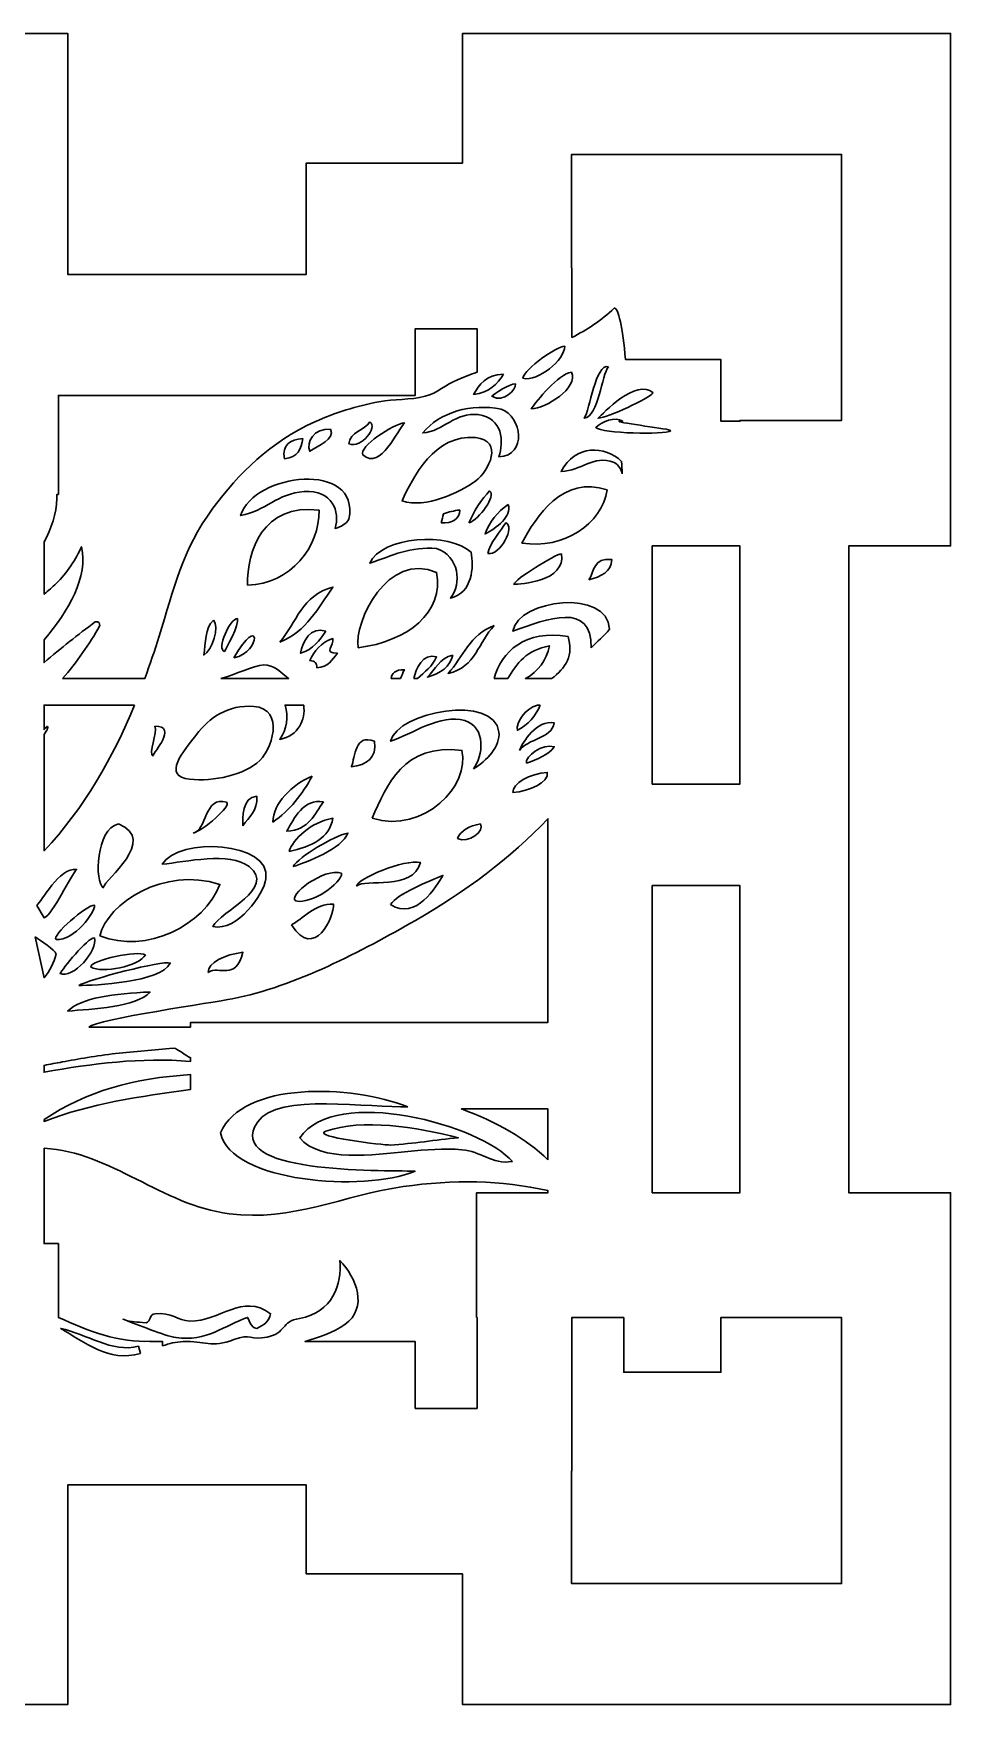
# Model space of a CAD drawing. Header units: centimetres. Extents: x -27 to -18.04, y -2.82 to 2.69.
# Drawn here: x -21.06 to -18.04, y -2.82 to 2.69 of the extents above; entities that cross this region are included whole.
import ezdxf

# ---------------------------------------------------------------- set-up
doc = ezdxf.new("R2010")
doc.units = ezdxf.units.CM
doc.header["$MEASUREMENT"] = 0
doc.layers.add('layer 1', color=7, linetype='Continuous')

msp = doc.modelspace()

# ---------------------------------------------------------------- linework, layer by layer
at = {"layer": 'layer 1', "color": 250, "lineweight": 30}
for points, knots in [([(-26.99914, 2.68806), (-26.99914, 2.68806), (-25.39013, 2.68806), (-25.39013, 2.68806), (-25.39013, 2.68806), (-25.39013, 2.68806), (-25.39013, 2.26045), (-25.39013, 2.26045), (-25.39013, 2.26045), (-25.39013, 2.26045), (-24.87465, 2.26045), (-24.87465, 2.26045), (-24.87465, 2.26045), (-24.87465, 2.26045), (-24.87465, 1.89366), (-24.87465, 1.89366), (-24.87465, 1.89366), (-24.87465, 1.89366), (-24.08787, 1.89366), (-24.08787, 1.89366), (-24.08787, 1.89366), (-24.08787, 1.89366), (-24.08787, 2.68806), (-24.08787, 2.68806), (-24.08787, 2.68806), (-24.08787, 2.68806), (-22.51874, 2.68806), (-22.51874, 2.68806), (-22.51874, 2.68806), (-22.51874, 2.68806), (-20.94961, 2.68806), (-20.94961, 2.68806), (-20.94961, 2.68806), (-20.94961, 2.68806), (-20.94961, 1.89366), (-20.94961, 1.89366), (-20.94961, 1.89366), (-20.94961, 1.89366), (-20.16283, 1.89366), (-20.16283, 1.89366), (-20.16283, 1.89366), (-20.16283, 1.89366), (-20.16283, 2.26045), (-20.16283, 2.26045), (-20.16283, 2.26045), (-20.16283, 2.26045), (-19.64735, 2.26045), (-19.64735, 2.26045), (-19.64735, 2.26045), (-19.64735, 2.26045), (-19.64735, 2.68806), (-19.64735, 2.68806), (-19.64735, 2.68806), (-19.64735, 2.68806), (-18.03834, 2.68806), (-18.03834, 2.68806), (-18.03834, 2.68806), (-18.03834, 2.68806), (-18.03834, 0.99855), (-18.03834, 0.99855), (-18.03834, 0.99855), (-18.03834, 0.99855), (-18.37393, 0.99855), (-18.37393, 0.99855), (-18.37393, 0.99855), (-18.37393, 0.99855), (-18.37393, -1.13364), (-18.37393, -1.13364), (-18.37393, -1.13364), (-18.37393, -1.13364), (-18.03834, -1.13364), (-18.03834, -1.13364), (-18.03834, -1.13364), (-18.03834, -1.13364), (-18.03834, -2.82063), (-18.03834, -2.82063), (-18.03834, -2.82063), (-18.03834, -2.82063), (-19.64735, -2.82063), (-19.64735, -2.82063), (-19.64735, -2.82063), (-19.64735, -2.82063), (-19.64735, -2.38999), (-19.64735, -2.38999), (-19.64735, -2.38999), (-19.64735, -2.38999), (-20.16283, -2.38999), (-20.16283, -2.38999), (-20.16283, -2.38999), (-20.16283, -2.38999), (-20.16283, -2.09663), (-20.16283, -2.09663), (-20.16283, -2.09663), (-20.16283, -2.09663), (-20.94961, -2.09663), (-20.94961, -2.09663), (-20.94961, -2.09663), (-20.94961, -2.09663), (-20.94961, -2.82063), (-20.94961, -2.82063), (-20.94961, -2.82063), (-20.94961, -2.82063), (-22.51874, -2.82063), (-22.51874, -2.82063), (-22.51874, -2.82063), (-22.51874, -2.82063), (-24.08787, -2.82063), (-24.08787, -2.82063), (-24.08787, -2.82063), (-24.08787, -2.82063), (-24.08787, -2.09663), (-24.08787, -2.09663), (-24.08787, -2.09663), (-24.08787, -2.09663), (-24.87465, -2.09663), (-24.87465, -2.09663), (-24.87465, -2.09663), (-24.87465, -2.09663), (-24.87465, -2.38999), (-24.87465, -2.38999), (-24.87465, -2.38999), (-24.87465, -2.38999), (-25.39013, -2.38999), (-25.39013, -2.38999), (-25.39013, -2.38999), (-25.39013, -2.38999), (-25.39013, -2.82063), (-25.39013, -2.82063), (-25.39013, -2.82063), (-25.39013, -2.82063), (-26.99914, -2.82063), (-26.99914, -2.82063), (-26.99914, -2.82063), (-26.99914, -2.82063), (-26.99914, -1.13364), (-26.99914, -1.13364), (-26.99914, -1.13364), (-26.99914, -1.13364), (-26.66355, -1.13364), (-26.66355, -1.13364), (-26.66355, -1.13364), (-26.66355, -1.13364), (-26.66355, 0.99855), (-26.66355, 0.99855), (-26.66355, 0.99855), (-26.66355, 0.99855), (-26.99914, 0.99855), (-26.99914, 0.99855), (-26.99914, 0.99855), (-26.99914, 0.99855), (-26.99914, 2.68806), (-26.99914, 2.68806)], [0, 0, 0, 0, 0.025641, 0.025641, 0.025641, 0.025641, 0.0512821, 0.0512821, 0.0512821, 0.0512821, 0.0769231, 0.0769231, 0.0769231, 0.0769231, 0.1025641, 0.1025641, 0.1025641, 0.1025641, 0.1282051, 0.1282051, 0.1282051, 0.1282051, 0.1538462, 0.1538462, 0.1538462, 0.1538462, 0.1794872, 0.1794872, 0.1794872, 0.1794872, 0.2051282, 0.2051282, 0.2051282, 0.2051282, 0.2307692, 0.2307692, 0.2307692, 0.2307692, 0.2564103, 0.2564103, 0.2564103, 0.2564103, 0.2820513, 0.2820513, 0.2820513, 0.2820513, 0.3076923, 0.3076923, 0.3076923, 0.3076923, 0.3333333, 0.3333333, 0.3333333, 0.3333333, 0.3589744, 0.3589744, 0.3589744, 0.3589744, 0.3846154, 0.3846154, 0.3846154, 0.3846154, 0.4102564, 0.4102564, 0.4102564, 0.4102564, 0.4358974, 0.4358974, 0.4358974, 0.4358974, 0.4615385, 0.4615385, 0.4615385, 0.4615385, 0.4871795, 0.4871795, 0.4871795, 0.4871795, 0.5128205, 0.5128205, 0.5128205, 0.5128205, 0.5384615, 0.5384615, 0.5384615, 0.5384615, 0.5641026, 0.5641026, 0.5641026, 0.5641026, 0.5897436, 0.5897436, 0.5897436, 0.5897436, 0.6153846, 0.6153846, 0.6153846, 0.6153846, 0.6410256, 0.6410256, 0.6410256, 0.6410256, 0.6666667, 0.6666667, 0.6666667, 0.6666667, 0.6923077, 0.6923077, 0.6923077, 0.6923077, 0.7179487, 0.7179487, 0.7179487, 0.7179487, 0.7435897, 0.7435897, 0.7435897, 0.7435897, 0.7692308, 0.7692308, 0.7692308, 0.7692308, 0.7948718, 0.7948718, 0.7948718, 0.7948718, 0.8205128, 0.8205128, 0.8205128, 0.8205128, 0.8461538, 0.8461538, 0.8461538, 0.8461538, 0.8717949, 0.8717949, 0.8717949, 0.8717949, 0.8974359, 0.8974359, 0.8974359, 0.8974359, 0.9230769, 0.9230769, 0.9230769, 0.9230769, 0.9487179, 0.9487179, 0.9487179, 0.9487179, 1, 1, 1, 1]), ([(-19.14763, 1.78232), (-19.19004, 1.74159), (-19.23715, 1.71093), (-19.28732, 1.68586), (-19.28732, 1.68586), (-19.28732, 1.68586), (-19.28732, 1.91506), (-19.28732, 1.91506), (-19.28732, 1.91506), (-19.28732, 1.91506), (-19.28801, 1.91506), (-19.28801, 1.91506), (-19.28801, 1.91506), (-19.28801, 1.91506), (-19.28801, 2.2891), (-19.28801, 2.2891), (-19.28801, 2.2891), (-19.28801, 2.2891), (-18.39768, 2.2891), (-18.39768, 2.2891), (-18.39768, 2.2891), (-18.39768, 2.2891), (-18.39768, 1.41223), (-18.39768, 1.41223), (-18.39768, 1.41223), (-18.39768, 1.41223), (-18.73327, 1.41223), (-18.73327, 1.41223), (-18.73327, 1.41223), (-18.73327, 1.41223), (-18.73327, 1.4094), (-18.73327, 1.4094), (-18.73327, 1.4094), (-18.73327, 1.4094), (-18.79585, 1.4094), (-18.79585, 1.4094), (-18.79585, 1.4094), (-18.79585, 1.4094), (-18.79585, 1.61296), (-18.79585, 1.61296), (-18.79585, 1.61296), (-18.79585, 1.61296), (-19.11017, 1.61296), (-19.11017, 1.61296), (-19.11017, 1.61296), (-19.12055, 1.71656), (-19.13306, 1.78483), (-19.14763, 1.78232)], [0, 0, 0, 0, 0.0769231, 0.0769231, 0.0769231, 0.0769231, 0.1538462, 0.1538462, 0.1538462, 0.1538462, 0.2307692, 0.2307692, 0.2307692, 0.2307692, 0.3076923, 0.3076923, 0.3076923, 0.3076923, 0.3846154, 0.3846154, 0.3846154, 0.3846154, 0.4615385, 0.4615385, 0.4615385, 0.4615385, 0.5384615, 0.5384615, 0.5384615, 0.5384615, 0.6153846, 0.6153846, 0.6153846, 0.6153846, 0.6923077, 0.6923077, 0.6923077, 0.6923077, 0.7692308, 0.7692308, 0.7692308, 0.7692308, 0.8461538, 0.8461538, 0.8461538, 0.8461538, 1, 1, 1, 1]), ([(-20.96667, 0.56127), (-20.96667, 0.56127), (-20.69544, 0.56127), (-20.69544, 0.56127), (-20.69544, 0.56127), (-20.67815, 0.60827), (-20.66248, 0.65502), (-20.64814, 0.70097), (-20.64814, 0.70097), (-20.59956, 0.85655), (-20.57389, 0.98296), (-20.47081, 1.12299), (-20.47081, 1.12299), (-20.38684, 1.23704), (-20.28057, 1.34185), (-20.13431, 1.40815), (-20.13431, 1.40815), (-20.0684, 1.43803), (-19.99691, 1.4595), (-19.9233, 1.47381), (-19.9233, 1.47381), (-19.87302, 1.48359), (-19.82091, 1.47891), (-19.77121, 1.49197), (-19.77121, 1.49197), (-19.73103, 1.50252), (-19.70178, 1.53108), (-19.66474, 1.54641), (-19.66474, 1.54641), (-19.64317, 1.55534), (-19.62151, 1.56355), (-19.59985, 1.57132), (-19.59985, 1.57132), (-19.59985, 1.57132), (-19.59985, 1.7146), (-19.59985, 1.7146), (-19.59985, 1.7146), (-19.59985, 1.7146), (-19.80349, 1.7146), (-19.80349, 1.7146), (-19.80349, 1.7146), (-19.80349, 1.7146), (-19.80349, 1.49471), (-19.80349, 1.49471), (-19.80349, 1.49471), (-19.80349, 1.49471), (-20.98023, 1.49471), (-20.98023, 1.49471), (-20.98023, 1.49471), (-20.98023, 1.49471), (-20.98023, 1.16869), (-20.98023, 1.16869), (-20.98023, 1.16869), (-20.98023, 1.16869), (-20.98534, 1.16869), (-20.98534, 1.16869), (-20.98534, 1.16869), (-20.98516, 1.16328), (-20.98514, 1.15861), (-20.98527, 1.15486), (-20.98527, 1.15486), (-20.98705, 1.10354), (-21.00364, 1.05702), (-21.02752, 1.01233), (-21.02752, 1.01233), (-21.02752, 1.01233), (-21.02752, 0.83978), (-21.02752, 0.83978), (-21.02752, 0.83978), (-21.0133, 0.85182), (-20.99997, 0.86364), (-20.98791, 0.87497), (-20.98791, 0.87497), (-20.9524, 0.90839), (-20.92154, 0.95705), (-20.90426, 0.99596), (-20.90426, 0.99596), (-20.88216, 0.89706), (-20.94494, 0.78652), (-21.02752, 0.68881), (-21.02752, 0.68881), (-21.02752, 0.68881), (-21.02752, 0.61418), (-21.02752, 0.61418), (-21.02752, 0.61418), (-20.97182, 0.66099), (-20.91624, 0.70716), (-20.85863, 0.74796), (-20.85863, 0.74796), (-20.8457, 0.75018), (-20.84428, 0.74323), (-20.84342, 0.73586), (-20.84342, 0.73586), (-20.87884, 0.67399), (-20.92004, 0.61573), (-20.96667, 0.56127)], [0, 0, 0, 0, 0.04, 0.04, 0.04, 0.04, 0.08, 0.08, 0.08, 0.08, 0.12, 0.12, 0.12, 0.12, 0.16, 0.16, 0.16, 0.16, 0.2, 0.2, 0.2, 0.2, 0.24, 0.24, 0.24, 0.24, 0.28, 0.28, 0.28, 0.28, 0.32, 0.32, 0.32, 0.32, 0.36, 0.36, 0.36, 0.36, 0.4, 0.4, 0.4, 0.4, 0.44, 0.44, 0.44, 0.44, 0.48, 0.48, 0.48, 0.48, 0.52, 0.52, 0.52, 0.52, 0.56, 0.56, 0.56, 0.56, 0.6, 0.6, 0.6, 0.6, 0.64, 0.64, 0.64, 0.64, 0.68, 0.68, 0.68, 0.68, 0.72, 0.72, 0.72, 0.72, 0.76, 0.76, 0.76, 0.76, 0.8, 0.8, 0.8, 0.8, 0.84, 0.84, 0.84, 0.84, 0.88, 0.88, 0.88, 0.88, 0.92, 0.92, 0.92, 0.92, 1, 1, 1, 1]), ([(-19.3105, 1.6572), (-19.3105, 1.61149), (-19.39902, 1.5397), (-19.44868, 1.55113), (-19.44868, 1.55113), (-19.44154, 1.58434), (-19.33825, 1.65651), (-19.3105, 1.6572)], [0, 0, 0, 0, 0.3333333, 0.3333333, 0.3333333, 0.3333333, 1, 1, 1, 1]), ([(-19.16618, 1.5891), (-19.18936, 1.56319), (-19.19919, 1.42611), (-19.24649, 1.41938), (-19.24649, 1.41938), (-19.22779, 1.44602), (-19.20955, 1.60181), (-19.16618, 1.5891)], [0, 0, 0, 0, 0.3333333, 0.3333333, 0.3333333, 0.3333333, 1, 1, 1, 1]), ([(-19.51266, 1.56456), (-19.53408, 1.53322), (-19.55816, 1.50397), (-19.6115, 1.49801), (-19.6115, 1.49801), (-19.59178, 1.53071), (-19.57197, 1.56334), (-19.51266, 1.56456)], [0, 0, 0, 0, 0.3333333, 0.3333333, 0.3333333, 0.3333333, 1, 1, 1, 1]), ([(-19.28848, 1.57171), (-19.26439, 1.51812), (-19.37357, 1.45217), (-19.42093, 1.45022), (-19.42093, 1.45022), (-19.40323, 1.47849), (-19.33195, 1.56395), (-19.28848, 1.57171)], [0, 0, 0, 0, 0.3333333, 0.3333333, 0.3333333, 0.3333333, 1, 1, 1, 1]), ([(-19.01926, 1.50288), (-19.03243, 1.48515), (-19.16809, 1.42154), (-19.20088, 1.41938), (-19.20088, 1.41938), (-19.1853, 1.43369), (-19.07537, 1.55409), (-19.01926, 1.50288)], [0, 0, 0, 0, 0.3333333, 0.3333333, 0.3333333, 0.3333333, 1, 1, 1, 1]), ([(-19.47271, 1.53281), (-19.47162, 1.51378), (-19.51219, 1.46874), (-19.55068, 1.49197), (-19.55068, 1.49197), (-19.54089, 1.50234), (-19.495, 1.5324), (-19.47271, 1.53281)], [0, 0, 0, 0, 0.3333333, 0.3333333, 0.3333333, 0.3333333, 1, 1, 1, 1]), ([(-19.52026, 1.44962), (-19.4526, 1.42602), (-19.4335, 1.29605), (-19.52785, 1.29235), (-19.52785, 1.29235), (-19.51137, 1.34209), (-19.51449, 1.4211), (-19.59629, 1.43148), (-19.59629, 1.43148), (-19.67083, 1.44093), (-19.71001, 1.37694), (-19.77881, 1.37098), (-19.77881, 1.37098), (-19.72394, 1.43999), (-19.61849, 1.46904), (-19.52026, 1.44962)], [0, 0, 0, 0, 0.2, 0.2, 0.2, 0.2, 0.4, 0.4, 0.4, 0.4, 0.6, 0.6, 0.6, 0.6, 1, 1, 1, 1]), ([(-20.08299, 1.38308), (-20.06643, 1.35), (-20.12479, 1.32892), (-20.15143, 1.3105), (-20.15143, 1.3105), (-20.16445, 1.33917), (-20.1379, 1.38835), (-20.08299, 1.38308)], [0, 0, 0, 0, 0.3333333, 0.3333333, 0.3333333, 0.3333333, 1, 1, 1, 1]), ([(-19.95371, 1.40729), (-19.92607, 1.38971), (-19.98085, 1.32), (-20.02215, 1.3347), (-20.02215, 1.3347), (-20.01911, 1.3747), (-19.97128, 1.37892), (-19.95371, 1.40729)], [0, 0, 0, 0, 0.3333333, 0.3333333, 0.3333333, 0.3333333, 1, 1, 1, 1]), ([(-19.83817, 1.40488), (-19.86126, 1.38292), (-19.91672, 1.24706), (-19.97651, 1.29841), (-19.97651, 1.29841), (-19.99101, 1.32623), (-19.87713, 1.39946), (-19.83817, 1.40488)], [0, 0, 0, 0, 0.3333333, 0.3333333, 0.3333333, 0.3333333, 1, 1, 1, 1]), ([(-18.96083, 1.37851), (-18.98149, 1.36345), (-19.18829, 1.3698), (-19.20847, 1.38914), (-19.20847, 1.38914), (-19.19133, 1.4062), (-19.14353, 1.42826), (-19.11962, 1.4094), (-19.11962, 1.4094), (-19.11962, 1.4094), (-19.13183, 1.4094), (-19.13183, 1.4094), (-19.13183, 1.4094), (-19.13141, 1.40357), (-18.96124, 1.38439), (-18.96083, 1.37851)], [0, 0, 0, 0, 0.2, 0.2, 0.2, 0.2, 0.4, 0.4, 0.4, 0.4, 0.6, 0.6, 0.6, 0.6, 1, 1, 1, 1]), ([(-20.17424, 1.35284), (-20.18064, 1.31963), (-20.19029, 1.289), (-20.23507, 1.28631), (-20.23507, 1.28631), (-20.24371, 1.33149), (-20.21686, 1.34844), (-20.17424, 1.35284)], [0, 0, 0, 0, 0.3333333, 0.3333333, 0.3333333, 0.3333333, 1, 1, 1, 1]), ([(-19.60538, 1.35568), (-19.51006, 1.34721), (-19.56123, 1.24446), (-19.60391, 1.21372), (-19.60391, 1.21372), (-19.6605, 1.17295), (-19.76795, 1.12185), (-19.84725, 1.14717), (-19.84725, 1.14717), (-19.81131, 1.2263), (-19.7392, 1.36759), (-19.60538, 1.35568)], [0, 0, 0, 0, 0.25, 0.25, 0.25, 0.25, 0.5, 0.5, 0.5, 0.5, 1, 1, 1, 1]), ([(-19.12097, 1.23665), (-19.12464, 1.25148), (-19.13156, 1.26484), (-19.14763, 1.27421), (-19.14763, 1.27421), (-19.21911, 1.29941), (-19.256, 1.24577), (-19.32254, 1.24396), (-19.32254, 1.24396), (-19.27679, 1.33485), (-19.17722, 1.32874), (-19.12328, 1.27725), (-19.12328, 1.27725), (-19.12249, 1.26375), (-19.12172, 1.2502), (-19.12097, 1.23665)], [0, 0, 0, 0, 0.2, 0.2, 0.2, 0.2, 0.4, 0.4, 0.4, 0.4, 0.6, 0.6, 0.6, 0.6, 1, 1, 1, 1]), ([(-20.02215, 1.08669), (-20.03217, 1.0717), (-20.04738, 1.06162), (-20.06777, 1.05645), (-20.06777, 1.05645), (-20.05024, 1.11065), (-20.07791, 1.18479), (-20.17052, 1.17813), (-20.17052, 1.17813), (-20.25815, 1.17184), (-20.29668, 1.11431), (-20.37956, 1.09879), (-20.37956, 1.09879), (-20.33648, 1.23938), (-19.98392, 1.28173), (-20.02215, 1.08669)], [0, 0, 0, 0, 0.2, 0.2, 0.2, 0.2, 0.4, 0.4, 0.4, 0.4, 0.6, 0.6, 0.6, 0.6, 1, 1, 1, 1]), ([(-19.17045, 1.18348), (-19.1881, 1.07079), (-19.31521, 0.98643), (-19.45182, 1.00806), (-19.45182, 1.00806), (-19.40503, 1.09655), (-19.31683, 1.23282), (-19.17045, 1.18348)], [0, 0, 0, 0, 0.3333333, 0.3333333, 0.3333333, 0.3333333, 1, 1, 1, 1]), ([(-19.62672, 1.0746), (-19.61259, 1.10771), (-19.58388, 1.15586), (-19.55828, 1.17986), (-19.55828, 1.17986), (-19.53519, 1.16401), (-19.59385, 1.08586), (-19.62672, 1.0746)], [0, 0, 0, 0, 0.3333333, 0.3333333, 0.3333333, 0.3333333, 1, 1, 1, 1]), ([(-20.35674, 0.86893), (-20.35811, 0.9824), (-20.30684, 1.1391), (-20.12102, 1.11693), (-20.12102, 1.11693), (-20.11911, 0.99447), (-20.2129, 0.87444), (-20.35674, 0.86893)], [0, 0, 0, 0, 0.3333333, 0.3333333, 0.3333333, 0.3333333, 1, 1, 1, 1]), ([(-19.71796, 1.0746), (-19.71544, 1.08468), (-19.7129, 1.09475), (-19.71037, 1.10483), (-19.71037, 1.10483), (-19.69325, 1.11065), (-19.67553, 1.11468), (-19.65713, 1.11693), (-19.65713, 1.11693), (-19.65715, 1.08671), (-19.68166, 1.0729), (-19.71796, 1.0746)], [0, 0, 0, 0, 0.25, 0.25, 0.25, 0.25, 0.5, 0.5, 0.5, 0.5, 1, 1, 1, 1]), ([(-19.49744, 1.13509), (-19.48367, 1.0958), (-19.53601, 1.05697), (-19.57348, 1.03831), (-19.57348, 1.03831), (-19.55797, 1.07838), (-19.53285, 1.11082), (-19.49744, 1.13509)], [0, 0, 0, 0, 0.3333333, 0.3333333, 0.3333333, 0.3333333, 1, 1, 1, 1]), ([(-19.56399, 0.97354), (-19.56195, 1.00217), (-19.51745, 1.05421), (-19.50504, 1.0746), (-19.50504, 1.0746), (-19.47311, 1.06458), (-19.5232, 0.96529), (-19.56399, 0.97354)], [0, 0, 0, 0, 0.3333333, 0.3333333, 0.3333333, 0.3333333, 1, 1, 1, 1]), ([(-19.61912, 0.97782), (-19.61097, 0.92902), (-19.61372, 0.84463), (-19.68754, 0.82659), (-19.68754, 0.82659), (-19.64893, 0.87446), (-19.65883, 0.96565), (-19.73319, 0.9899), (-19.73319, 0.9899), (-19.81946, 0.99788), (-19.87848, 0.96725), (-19.95371, 0.94152), (-19.95371, 0.94152), (-19.91435, 1.03095), (-19.69091, 1.04512), (-19.61912, 0.97782)], [0, 0, 0, 0, 0.2, 0.2, 0.2, 0.2, 0.4, 0.4, 0.4, 0.4, 0.6, 0.6, 0.6, 0.6, 1, 1, 1, 1]), ([(-19.02207, 0.2137), (-19.02207, 0.2137), (-19.02207, 0.99855), (-19.02207, 0.99855), (-19.02207, 0.99855), (-19.02207, 0.99855), (-18.73327, 0.99855), (-18.73327, 0.99855), (-18.73327, 0.99855), (-18.73327, 0.99855), (-18.73327, 0.2137), (-18.73327, 0.2137), (-18.73327, 0.2137), (-18.73327, 0.2137), (-19.02207, 0.2137), (-19.02207, 0.2137)], [0, 0, 0, 0, 0.2, 0.2, 0.2, 0.2, 0.4, 0.4, 0.4, 0.4, 0.6, 0.6, 0.6, 0.6, 1, 1, 1, 1]), ([(-19.99173, 0.66327), (-20.00666, 0.74794), (-19.89308, 0.98264), (-19.73319, 0.91127), (-19.73319, 0.91127), (-19.70732, 0.78041), (-19.82976, 0.68287), (-19.99173, 0.66327)], [0, 0, 0, 0, 0.3333333, 0.3333333, 0.3333333, 0.3333333, 1, 1, 1, 1]), ([(-19.32156, 0.97269), (-19.30585, 0.88074), (-19.45912, 0.87268), (-19.47847, 0.87194), (-19.47847, 0.87194), (-19.47755, 0.88733), (-19.34091, 0.97195), (-19.32156, 0.97269)], [0, 0, 0, 0, 0.3333333, 0.3333333, 0.3333333, 0.3333333, 1, 1, 1, 1]), ([(-19.23128, 0.88707), (-19.21201, 0.91409), (-19.2185, 0.9616), (-19.15524, 0.95362), (-19.15524, 0.95362), (-19.15711, 0.91276), (-19.19115, 0.8975), (-19.23128, 0.88707)], [0, 0, 0, 0, 0.3333333, 0.3333333, 0.3333333, 0.3333333, 1, 1, 1, 1]), ([(-20.25028, 0.68142), (-20.19622, 0.74529), (-20.17649, 0.83645), (-20.07538, 0.86288), (-20.07538, 0.86288), (-20.1236, 0.79438), (-20.1615, 0.71767), (-20.25028, 0.68142)], [0, 0, 0, 0, 0.3333333, 0.3333333, 0.3333333, 0.3333333, 1, 1, 1, 1]), ([(-19.22368, 0.66327), (-19.22156, 0.81641), (-19.36798, 0.75861), (-19.48223, 0.71771), (-19.48223, 0.71771), (-19.46376, 0.82286), (-19.16747, 0.85964), (-19.16285, 0.72376), (-19.16285, 0.72376), (-19.18184, 0.70278), (-19.20212, 0.68261), (-19.22368, 0.66327)], [0, 0, 0, 0, 0.25, 0.25, 0.25, 0.25, 0.5, 0.5, 0.5, 0.5, 1, 1, 1, 1]), ([(-20.46881, 0.75366), (-20.4486, 0.73353), (-20.47212, 0.65374), (-20.50123, 0.63907), (-20.50123, 0.63907), (-20.49349, 0.67744), (-20.49857, 0.72965), (-20.46881, 0.75366)], [0, 0, 0, 0, 0.3333333, 0.3333333, 0.3333333, 0.3333333, 1, 1, 1, 1]), ([(-20.38962, 0.75936), (-20.3836, 0.73845), (-20.42603, 0.66192), (-20.43279, 0.65117), (-20.43279, 0.65117), (-20.46002, 0.65487), (-20.41492, 0.76175), (-20.38962, 0.75936)], [0, 0, 0, 0, 0.3333333, 0.3333333, 0.3333333, 0.3333333, 1, 1, 1, 1]), ([(-20.09819, 0.71771), (-20.11942, 0.68822), (-20.13938, 0.65773), (-20.18184, 0.64512), (-20.18184, 0.64512), (-20.17462, 0.68283), (-20.14945, 0.7348), (-20.09819, 0.71771)], [0, 0, 0, 0, 0.3333333, 0.3333333, 0.3333333, 0.3333333, 1, 1, 1, 1]), ([(-19.54308, 0.73586), (-19.59467, 0.68414), (-19.60357, 0.5985), (-19.69515, 0.5786), (-19.69515, 0.5786), (-19.64517, 0.63157), (-19.62438, 0.70779), (-19.54308, 0.73586)], [0, 0, 0, 0, 0.3333333, 0.3333333, 0.3333333, 0.3333333, 1, 1, 1, 1]), ([(-19.54382, 0.56127), (-19.54382, 0.56127), (-19.49844, 0.56127), (-19.49844, 0.56127), (-19.49844, 0.56127), (-19.46957, 0.61088), (-19.43577, 0.65657), (-19.36056, 0.66932), (-19.36056, 0.66932), (-19.37169, 0.62102), (-19.39794, 0.58477), (-19.44022, 0.56127), (-19.44022, 0.56127), (-19.44022, 0.56127), (-19.35481, 0.56127), (-19.35481, 0.56127), (-19.35481, 0.56127), (-19.30651, 0.5945), (-19.28073, 0.64065), (-19.29972, 0.69957), (-19.29972, 0.69957), (-19.44, 0.72531), (-19.52069, 0.64906), (-19.54382, 0.56127)], [0, 0, 0, 0, 0.1428571, 0.1428571, 0.1428571, 0.1428571, 0.2857143, 0.2857143, 0.2857143, 0.2857143, 0.4285714, 0.4285714, 0.4285714, 0.4285714, 0.5714286, 0.5714286, 0.5714286, 0.5714286, 0.7142857, 0.7142857, 0.7142857, 0.7142857, 1, 1, 1, 1]), ([(-20.12862, 0.59674), (-20.12646, 0.61097), (-20.13406, 0.61903), (-20.15143, 0.62094), (-20.15143, 0.62094), (-20.13663, 0.65103), (-20.11534, 0.68084), (-20.07538, 0.69351), (-20.07538, 0.69351), (-20.06928, 0.67102), (-20.11, 0.64445), (-20.06016, 0.64512), (-20.06016, 0.64512), (-20.07732, 0.62301), (-20.09076, 0.59884), (-20.12862, 0.59674)], [0, 0, 0, 0, 0.2, 0.2, 0.2, 0.2, 0.4, 0.4, 0.4, 0.4, 0.6, 0.6, 0.6, 0.6, 1, 1, 1, 1]), ([(-20.44424, 0.56127), (-20.44424, 0.56127), (-20.22146, 0.56127), (-20.22146, 0.56127), (-20.22146, 0.56127), (-20.24296, 0.57738), (-20.27067, 0.60878), (-20.30351, 0.60661), (-20.30351, 0.60661), (-20.33849, 0.60429), (-20.39448, 0.57564), (-20.44424, 0.56127)], [0, 0, 0, 0, 0.25, 0.25, 0.25, 0.25, 0.5, 0.5, 0.5, 0.5, 1, 1, 1, 1]), ([(-19.80812, 0.56127), (-19.80812, 0.56127), (-19.79622, 0.56127), (-19.79622, 0.56127), (-19.79622, 0.56127), (-19.77271, 0.5832), (-19.74609, 0.60266), (-19.73319, 0.63303), (-19.73319, 0.63303), (-19.77728, 0.64797), (-19.80261, 0.59228), (-19.80812, 0.56127)], [0, 0, 0, 0, 0.25, 0.25, 0.25, 0.25, 0.5, 0.5, 0.5, 0.5, 1, 1, 1, 1]), ([(-19.67994, 0.63907), (-19.68821, 0.59964), (-19.72068, 0.57873), (-19.76359, 0.5665), (-19.76359, 0.5665), (-19.73675, 0.59151), (-19.72475, 0.62833), (-19.67994, 0.63907)], [0, 0, 0, 0, 0.3333333, 0.3333333, 0.3333333, 0.3333333, 1, 1, 1, 1]), ([(-19.88328, 0.56127), (-19.88328, 0.56127), (-19.85245, 0.56127), (-19.85245, 0.56127), (-19.85245, 0.56127), (-19.8475, 0.57117), (-19.84443, 0.58216), (-19.83964, 0.59069), (-19.83964, 0.59069), (-19.87015, 0.59069), (-19.87987, 0.57972), (-19.88328, 0.56127)], [0, 0, 0, 0, 0.25, 0.25, 0.25, 0.25, 0.5, 0.5, 0.5, 0.5, 1, 1, 1, 1]), ([(-19.6115, 0.26405), (-19.57972, 0.3069), (-19.56857, 0.39933), (-19.64064, 0.42286), (-19.64064, 0.42286), (-19.71796, 0.44811), (-19.81811, 0.37657), (-19.88527, 0.35478), (-19.88527, 0.35478), (-19.86054, 0.45391), (-19.54216, 0.51083), (-19.52785, 0.38502), (-19.52785, 0.38502), (-19.52276, 0.3401), (-19.56789, 0.28913), (-19.6115, 0.26405)], [0, 0, 0, 0, 0.2, 0.2, 0.2, 0.2, 0.4, 0.4, 0.4, 0.4, 0.6, 0.6, 0.6, 0.6, 1, 1, 1, 1]), ([(-20.72949, 0.47387), (-20.72949, 0.47387), (-21.02752, 0.47387), (-21.02752, 0.47387), (-21.02752, 0.47387), (-21.02752, 0.47387), (-21.02752, 0.39354), (-21.02752, 0.39354), (-21.02752, 0.39354), (-21.02434, 0.39666), (-21.02126, 0.39986), (-21.01832, 0.40317), (-21.01832, 0.40317), (-21.0117, 0.4039), (-21.01632, 0.39362), (-21.02752, 0.37727), (-21.02752, 0.37727), (-21.02752, 0.37727), (-21.02752, -0.00638), (-21.02752, -0.00638), (-21.02752, -0.00638), (-20.89403, 0.1347), (-20.79978, 0.30362), (-20.72949, 0.47387)], [0, 0, 0, 0, 0.1428571, 0.1428571, 0.1428571, 0.1428571, 0.2857143, 0.2857143, 0.2857143, 0.2857143, 0.4285714, 0.4285714, 0.4285714, 0.4285714, 0.5714286, 0.5714286, 0.5714286, 0.5714286, 0.7142857, 0.7142857, 0.7142857, 0.7142857, 1, 1, 1, 1]), ([(-20.52533, 0.37676), (-20.48371, 0.43132), (-20.42156, 0.47615), (-20.33602, 0.46972), (-20.33602, 0.46972), (-20.23329, 0.46201), (-20.27323, 0.32282), (-20.32632, 0.28219), (-20.32632, 0.28219), (-20.38151, 0.23996), (-20.48766, 0.21737), (-20.5621, 0.23238), (-20.5621, 0.23238), (-20.63779, 0.24766), (-20.55099, 0.34313), (-20.52533, 0.37676)], [0, 0, 0, 0, 0.2, 0.2, 0.2, 0.2, 0.4, 0.4, 0.4, 0.4, 0.6, 0.6, 0.6, 0.6, 1, 1, 1, 1]), ([(-20.17143, 0.47387), (-20.17143, 0.47387), (-20.23271, 0.47387), (-20.23271, 0.47387), (-20.23271, 0.47387), (-20.2206, 0.43608), (-20.22734, 0.39312), (-20.25028, 0.36083), (-20.25028, 0.36083), (-20.18872, 0.37427), (-20.16525, 0.42442), (-20.17143, 0.47387)], [0, 0, 0, 0, 0.25, 0.25, 0.25, 0.25, 0.5, 0.5, 0.5, 0.5, 1, 1, 1, 1]), ([(-19.39173, 0.47387), (-19.39173, 0.47387), (-19.40056, 0.47387), (-19.40056, 0.47387), (-19.40056, 0.47387), (-19.4432, 0.46267), (-19.47132, 0.41716), (-19.46703, 0.39107), (-19.46703, 0.39107), (-19.43065, 0.4097), (-19.40609, 0.43774), (-19.39173, 0.47387)], [0, 0, 0, 0, 0.25, 0.25, 0.25, 0.25, 0.5, 0.5, 0.5, 0.5, 1, 1, 1, 1]), ([(-20.66253, 0.40471), (-20.58529, 0.40412), (-20.66759, 0.31825), (-20.66852, 0.30639), (-20.66852, 0.30639), (-20.68546, 0.31257), (-20.65259, 0.38413), (-20.66253, 0.40471)], [0, 0, 0, 0, 0.3333333, 0.3333333, 0.3333333, 0.3333333, 1, 1, 1, 1]), ([(-19.45941, 0.32453), (-19.45087, 0.35069), (-19.40226, 0.42737), (-19.34536, 0.41526), (-19.34536, 0.41526), (-19.35466, 0.36219), (-19.43316, 0.36414), (-19.45941, 0.32453)], [0, 0, 0, 0, 0.3333333, 0.3333333, 0.3333333, 0.3333333, 1, 1, 1, 1]), ([(-20.01455, 0.2701), (-20.00036, 0.30582), (-20.00394, 0.37895), (-19.9385, 0.35478), (-19.9385, 0.35478), (-19.93044, 0.29998), (-19.96226, 0.2769), (-20.01455, 0.2701)], [0, 0, 0, 0, 0.3333333, 0.3333333, 0.3333333, 0.3333333, 1, 1, 1, 1]), ([(-19.9461, 0.10073), (-19.89666, 0.21095), (-19.84341, 0.34925), (-19.64952, 0.32453), (-19.64952, 0.32453), (-19.62227, 0.21044), (-19.77253, 0.04908), (-19.9461, 0.10073)], [0, 0, 0, 0, 0.3333333, 0.3333333, 0.3333333, 0.3333333, 1, 1, 1, 1]), ([(-19.43661, 0.28219), (-19.44381, 0.30502), (-19.38298, 0.34839), (-19.34536, 0.33664), (-19.34536, 0.33664), (-19.36403, 0.30915), (-19.40105, 0.29624), (-19.43661, 0.28219)], [0, 0, 0, 0, 0.3333333, 0.3333333, 0.3333333, 0.3333333, 1, 1, 1, 1]), ([(-20.14382, 0.23985), (-20.17533, 0.18023), (-20.21775, 0.12683), (-20.2731, 0.08862), (-20.2731, 0.08862), (-20.2735, 0.14875), (-20.2102, 0.21197), (-20.14382, 0.23985)], [0, 0, 0, 0, 0.3333333, 0.3333333, 0.3333333, 0.3333333, 1, 1, 1, 1]), ([(-19.48223, 0.18541), (-19.48358, 0.21593), (-19.42599, 0.24866), (-19.36817, 0.25195), (-19.36817, 0.25195), (-19.36235, 0.21787), (-19.42733, 0.19102), (-19.48223, 0.18541)], [0, 0, 0, 0, 0.3333333, 0.3333333, 0.3333333, 0.3333333, 1, 1, 1, 1]), ([(-20.53573, 0.05233), (-20.49144, 0.05797), (-20.49995, 0.17756), (-20.42564, 0.15367), (-20.42564, 0.15367), (-20.40699, 0.14305), (-20.50611, 0.05827), (-20.53573, 0.05233)], [0, 0, 0, 0, 0.3333333, 0.3333333, 0.3333333, 0.3333333, 1, 1, 1, 1]), ([(-20.37195, 0.07653), (-20.37443, 0.0988), (-20.37492, 0.17154), (-20.32632, 0.17331), (-20.32632, 0.17331), (-20.32228, 0.12573), (-20.35189, 0.10493), (-20.37195, 0.07653)], [0, 0, 0, 0, 0.3333333, 0.3333333, 0.3333333, 0.3333333, 1, 1, 1, 1]), ([(-20.10578, 0.15517), (-20.13703, 0.11549), (-20.15105, 0.06212), (-20.22747, 0.05839), (-20.22747, 0.05839), (-20.20367, 0.10056), (-20.17201, 0.16667), (-20.10578, 0.15517)], [0, 0, 0, 0, 0.3333333, 0.3333333, 0.3333333, 0.3333333, 1, 1, 1, 1]), ([(-20.88006, -0.58734), (-20.88006, -0.58734), (-20.54444, -0.58734), (-20.54444, -0.58734), (-20.54444, -0.58734), (-20.54444, -0.58734), (-20.54444, -0.57195), (-20.54444, -0.57195), (-20.54444, -0.57195), (-20.54444, -0.57195), (-19.3663, -0.57195), (-19.3663, -0.57195), (-19.3663, -0.57195), (-19.3663, -0.57195), (-19.3663, 0.09943), (-19.3663, 0.09943), (-19.3663, 0.09943), (-19.48901, -0.02969), (-19.64078, -0.14297), (-19.80332, -0.23595), (-19.80332, -0.23595), (-19.9773, -0.33548), (-20.19794, -0.45375), (-20.4071, -0.4942), (-20.4071, -0.4942), (-20.4665, -0.50569), (-20.85427, -0.56176), (-20.88006, -0.58734)], [0, 0, 0, 0, 0.125, 0.125, 0.125, 0.125, 0.25, 0.25, 0.25, 0.25, 0.375, 0.375, 0.375, 0.375, 0.5, 0.5, 0.5, 0.5, 0.625, 0.625, 0.625, 0.625, 0.75, 0.75, 0.75, 0.75, 1, 1, 1, 1]), ([(-20.78259, 0.08258), (-20.6503, 0.02935), (-20.82812, -0.10149), (-20.83276, -0.128), (-20.83276, -0.128), (-20.8613, -0.1096), (-20.85716, 0.0652), (-20.78259, 0.08258)], [0, 0, 0, 0, 0.3333333, 0.3333333, 0.3333333, 0.3333333, 1, 1, 1, 1]), ([(-20.21986, -0.00815), (-20.20566, 0.03161), (-20.14934, 0.08852), (-20.07538, 0.10073), (-20.07538, 0.10073), (-20.08641, 0.0349), (-20.14565, 0.00743), (-20.21986, -0.00815)], [0, 0, 0, 0, 0.3333333, 0.3333333, 0.3333333, 0.3333333, 1, 1, 1, 1]), ([(-19.66474, 0.03419), (-19.65256, 0.06079), (-19.6257, 0.07572), (-19.5887, 0.08258), (-19.5887, 0.08258), (-19.57342, 0.05904), (-19.62833, 0.01662), (-19.66474, 0.03419)], [0, 0, 0, 0, 0.3333333, 0.3333333, 0.3333333, 0.3333333, 1, 1, 1, 1]), ([(-20.2959, -0.09889), (-20.30319, -0.14812), (-20.38932, -0.2734), (-20.47081, -0.25615), (-20.47081, -0.25615), (-20.44475, -0.20413), (-20.26025, -0.13068), (-20.35148, -0.05846), (-20.35148, -0.05846), (-20.41546, -0.00782), (-20.56142, -0.04343), (-20.6381, -0.0505), (-20.6381, -0.0505), (-20.58487, 0.03954), (-20.27748, 0.02583), (-20.2959, -0.09889)], [0, 0, 0, 0, 0.2, 0.2, 0.2, 0.2, 0.4, 0.4, 0.4, 0.4, 0.6, 0.6, 0.6, 0.6, 1, 1, 1, 1]), ([(-20.20619, -0.05837), (-20.18681, -0.02539), (-20.07409, 0.04241), (-20.02545, 0.05211), (-20.02545, 0.05211), (-20.044, 0.0005), (-20.16268, -0.04459), (-20.20619, -0.05837)], [0, 0, 0, 0, 0.3333333, 0.3333333, 0.3333333, 0.3333333, 1, 1, 1, 1]), ([(-19.99749, -0.12307), (-19.9957, -0.0982), (-19.83926, -0.0335), (-19.7864, -0.04445), (-19.7864, -0.04445), (-19.81136, -0.14158), (-19.9696, -0.09486), (-19.99749, -0.12307)], [0, 0, 0, 0, 0.3333333, 0.3333333, 0.3333333, 0.3333333, 1, 1, 1, 1]), ([(-21.05149, -0.18636), (-21.05149, -0.18636), (-21.02752, -0.22713), (-21.02752, -0.22713), (-21.02752, -0.22713), (-20.99984, -0.21808), (-20.93795, -0.08433), (-20.92016, -0.06741), (-20.92016, -0.06741), (-20.97811, -0.06128), (-21.03558, -0.17288), (-21.05149, -0.18636)], [0, 0, 0, 0, 0.25, 0.25, 0.25, 0.25, 0.5, 0.5, 0.5, 0.5, 1, 1, 1, 1]), ([(-20.84342, -0.28639), (-20.81839, -0.17889), (-20.63334, -0.05751), (-20.44799, -0.11703), (-20.44799, -0.11703), (-20.49976, -0.25281), (-20.69083, -0.34736), (-20.84342, -0.28639)], [0, 0, 0, 0, 0.3333333, 0.3333333, 0.3333333, 0.3333333, 1, 1, 1, 1]), ([(-20.04632, -0.0798), (-20.04543, -0.1128), (-20.14613, -0.18424), (-20.19705, -0.17148), (-20.19705, -0.17148), (-20.2294, -0.15577), (-20.10337, -0.06006), (-20.04632, -0.0798)], [0, 0, 0, 0, 0.3333333, 0.3333333, 0.3333333, 0.3333333, 1, 1, 1, 1]), ([(-19.88527, -0.18358), (-19.86413, -0.14796), (-19.7555, -0.10569), (-19.71223, -0.08769), (-19.71223, -0.08769), (-19.73372, -0.12301), (-19.80052, -0.23736), (-19.88527, -0.18358)], [0, 0, 0, 0, 0.3333333, 0.3333333, 0.3333333, 0.3333333, 1, 1, 1, 1]), ([(-19.02207, -1.13364), (-19.02207, -1.13364), (-19.02207, -0.12095), (-19.02207, -0.12095), (-19.02207, -0.12095), (-19.02207, -0.12095), (-18.73327, -0.12095), (-18.73327, -0.12095), (-18.73327, -0.12095), (-18.73327, -0.12095), (-18.73327, -1.13364), (-18.73327, -1.13364), (-18.73327, -1.13364), (-18.73327, -1.13364), (-19.02207, -1.13364), (-19.02207, -1.13364)], [0, 0, 0, 0, 0.2, 0.2, 0.2, 0.2, 0.4, 0.4, 0.4, 0.4, 0.6, 0.6, 0.6, 0.6, 1, 1, 1, 1]), ([(-20.98791, -0.2985), (-21.00494, -0.28845), (-20.88658, -0.18217), (-20.86135, -0.1857), (-20.86135, -0.1857), (-20.8584, -0.2082), (-20.9286, -0.30342), (-20.98791, -0.2985)], [0, 0, 0, 0, 0.3333333, 0.3333333, 0.3333333, 0.3333333, 1, 1, 1, 1]), ([(-20.21226, -0.25011), (-20.17871, -0.23444), (-20.13133, -0.17805), (-20.07345, -0.18174), (-20.07345, -0.18174), (-20.0706, -0.22361), (-20.13529, -0.37017), (-20.21226, -0.25011)], [0, 0, 0, 0, 0.3333333, 0.3333333, 0.3333333, 0.3333333, 1, 1, 1, 1]), ([(-21.05748, -0.29014), (-21.05748, -0.29014), (-21.02752, -0.42499), (-21.02752, -0.42499), (-21.02752, -0.42499), (-21.00835, -0.4021), (-20.99496, -0.37576), (-20.98791, -0.34689), (-20.98791, -0.34689), (-20.993, -0.33292), (-21.03775, -0.30141), (-21.05748, -0.29014)], [0, 0, 0, 0, 0.25, 0.25, 0.25, 0.25, 0.5, 0.5, 0.5, 0.5, 1, 1, 1, 1]), ([(-20.86148, -0.29274), (-20.84841, -0.33535), (-20.93384, -0.43101), (-20.975, -0.41073), (-20.975, -0.41073), (-20.9681, -0.39809), (-20.88466, -0.29244), (-20.86148, -0.29274)], [0, 0, 0, 0, 0.3333333, 0.3333333, 0.3333333, 0.3333333, 1, 1, 1, 1]), ([(-20.91289, -0.4503), (-20.88285, -0.43022), (-20.63504, -0.36713), (-20.61155, -0.37636), (-20.61155, -0.37636), (-20.64249, -0.44158), (-20.86322, -0.44949), (-20.91289, -0.4503)], [0, 0, 0, 0, 0.3333333, 0.3333333, 0.3333333, 0.3333333, 1, 1, 1, 1]), ([(-20.69319, -0.34906), (-20.71446, -0.38746), (-20.8364, -0.41203), (-20.87384, -0.38923), (-20.87384, -0.38923), (-20.87271, -0.36679), (-20.71831, -0.33349), (-20.69319, -0.34906)], [0, 0, 0, 0, 0.3333333, 0.3333333, 0.3333333, 0.3333333, 1, 1, 1, 1]), ([(-20.48601, -0.40738), (-20.4897, -0.37611), (-20.42961, -0.34738), (-20.37195, -0.34083), (-20.37195, -0.34083), (-20.39629, -0.43714), (-20.45132, -0.38256), (-20.48601, -0.40738)], [0, 0, 0, 0, 0.3333333, 0.3333333, 0.3333333, 0.3333333, 1, 1, 1, 1]), ([(-20.94989, -0.5344), (-20.90583, -0.49162), (-20.79489, -0.47604), (-20.67783, -0.47185), (-20.67783, -0.47185), (-20.72266, -0.52198), (-20.87032, -0.52881), (-20.94989, -0.5344)], [0, 0, 0, 0, 0.3333333, 0.3333333, 0.3333333, 0.3333333, 1, 1, 1, 1]), ([(-20.6021, -0.65643), (-20.6021, -0.65643), (-20.79167, -0.67474), (-20.79167, -0.67474), (-20.79167, -0.67474), (-20.85476, -0.68168), (-20.91607, -0.69315), (-20.96747, -0.7023), (-20.96747, -0.7023), (-20.98753, -0.70587), (-21.00754, -0.70962), (-21.02752, -0.7135), (-21.02752, -0.7135), (-21.02752, -0.7135), (-21.02752, -0.73627), (-21.02752, -0.73627), (-21.02752, -0.73627), (-20.86855, -0.70755), (-20.70863, -0.68707), (-20.54444, -0.70036), (-20.54444, -0.70036), (-20.54444, -0.70036), (-20.54444, -0.68872), (-20.54444, -0.68872), (-20.54444, -0.68872), (-20.56266, -0.6825), (-20.582, -0.65964), (-20.6021, -0.65643)], [0, 0, 0, 0, 0.125, 0.125, 0.125, 0.125, 0.25, 0.25, 0.25, 0.25, 0.375, 0.375, 0.375, 0.375, 0.5, 0.5, 0.5, 0.5, 0.625, 0.625, 0.625, 0.625, 0.75, 0.75, 0.75, 0.75, 1, 1, 1, 1]), ([(-21.02752, -0.89209), (-21.02752, -0.89209), (-21.02752, -0.89861), (-21.02752, -0.89861), (-21.02752, -0.89861), (-20.87067, -0.83747), (-20.71397, -0.81732), (-20.54444, -0.79271), (-20.54444, -0.79271), (-20.54444, -0.79271), (-20.54444, -0.74398), (-20.54444, -0.74398), (-20.54444, -0.74398), (-20.73286, -0.75601), (-20.8871, -0.79827), (-21.02752, -0.89209)], [0, 0, 0, 0, 0.2, 0.2, 0.2, 0.2, 0.4, 0.4, 0.4, 0.4, 0.6, 0.6, 0.6, 0.6, 1, 1, 1, 1]), ([(-19.82813, -0.84987), (-19.94867, -0.85528), (-20.25863, -0.80253), (-20.32321, -0.89957), (-20.32321, -0.89957), (-20.43861, -1.0729), (-19.92056, -1.05827), (-19.80435, -1.06239), (-19.80435, -1.06239), (-19.97454, -1.1327), (-20.41003, -1.09945), (-20.44628, -0.93646), (-20.44628, -0.93646), (-20.37226, -0.76494), (-20.01565, -0.77689), (-19.82813, -0.84987)], [0, 0, 0, 0, 0.2, 0.2, 0.2, 0.2, 0.4, 0.4, 0.4, 0.4, 0.6, 0.6, 0.6, 0.6, 1, 1, 1, 1]), ([(-19.48336, -1.0309), (-19.55199, -1.04038), (-19.58644, -0.99658), (-19.64982, -0.99155), (-19.64982, -0.99155), (-19.70898, -0.98687), (-19.76942, -0.99216), (-19.82802, -0.99743), (-19.82802, -0.99743), (-19.94098, -1.00759), (-20.11633, -1.0351), (-20.18474, -0.95221), (-20.18474, -0.95221), (-20.06524, -0.77918), (-19.58722, -0.90917), (-19.48336, -1.0309)], [0, 0, 0, 0, 0.2, 0.2, 0.2, 0.2, 0.4, 0.4, 0.4, 0.4, 0.6, 0.6, 0.6, 0.6, 1, 1, 1, 1]), ([(-19.3663, -1.02491), (-19.43695, -0.95469), (-19.53703, -0.89955), (-19.65125, -0.85733), (-19.65125, -0.85733), (-19.65125, -0.85733), (-19.3663, -0.85733), (-19.3663, -0.85733), (-19.3663, -0.85733), (-19.3663, -0.85733), (-19.3663, -1.02491), (-19.3663, -1.02491)], [0, 0, 0, 0, 0.25, 0.25, 0.25, 0.25, 0.5, 0.5, 0.5, 0.5, 1, 1, 1, 1]), ([(-19.88579, -0.97611), (-19.81006, -0.97187), (-19.73669, -0.95932), (-19.66169, -0.95221), (-19.66169, -0.95221), (-19.79881, -0.91651), (-19.98003, -0.88829), (-20.09865, -0.93051), (-20.09865, -0.93051), (-20.15006, -0.94881), (-19.90466, -0.97718), (-19.88579, -0.97611)], [0, 0, 0, 0, 0.25, 0.25, 0.25, 0.25, 0.5, 0.5, 0.5, 0.5, 1, 1, 1, 1]), ([(-21.02752, -0.98705), (-21.02752, -0.98705), (-21.02752, -1.30127), (-21.02752, -1.30127), (-21.02752, -1.30127), (-21.02752, -1.30127), (-20.98023, -1.30127), (-20.98023, -1.30127), (-20.98023, -1.30127), (-20.98023, -1.30127), (-20.98023, -1.54416), (-20.98023, -1.54416), (-20.98023, -1.54416), (-20.88188, -1.59136), (-20.77778, -1.62799), (-20.67612, -1.62319), (-20.67612, -1.62319), (-20.67675, -1.62355), (-20.67738, -1.62388), (-20.67802, -1.62423), (-20.67802, -1.62423), (-20.67802, -1.62423), (-20.63701, -1.62423), (-20.63701, -1.62423), (-20.63701, -1.62423), (-20.63701, -1.62423), (-20.63706, -1.63804), (-20.63706, -1.63804), (-20.63706, -1.63804), (-20.61519, -1.63076), (-20.59277, -1.62497), (-20.56878, -1.6241), (-20.56878, -1.6241), (-20.49895, -1.62157), (-20.47575, -1.64555), (-20.40182, -1.61758), (-20.40182, -1.61758), (-20.34609, -1.5965), (-20.34662, -1.62033), (-20.29156, -1.60929), (-20.29156, -1.60929), (-20.2285, -1.59662), (-20.24729, -1.55792), (-20.18491, -1.5475), (-20.18491, -1.5475), (-20.07629, -1.52935), (-20.0453, -1.4337), (-20.05257, -1.35704), (-20.05257, -1.35704), (-19.99687, -1.41238), (-19.95826, -1.51406), (-20.03615, -1.56769), (-20.03615, -1.56769), (-20.0754, -1.59471), (-20.12095, -1.61008), (-20.16715, -1.62423), (-20.16715, -1.62423), (-20.16715, -1.62423), (-19.80349, -1.62423), (-19.80349, -1.62423), (-19.80349, -1.62423), (-19.80349, -1.62423), (-19.80349, -1.84414), (-19.80349, -1.84414), (-19.80349, -1.84414), (-19.80349, -1.84414), (-19.59985, -1.84414), (-19.59985, -1.84414), (-19.59985, -1.84414), (-19.59985, -1.84414), (-19.59985, -1.54449), (-19.59985, -1.54449), (-19.59985, -1.54449), (-19.59985, -1.54449), (-19.60119, -1.54449), (-19.60119, -1.54449), (-19.60119, -1.54449), (-19.60119, -1.54449), (-19.60119, -1.13364), (-19.60119, -1.13364), (-19.60119, -1.13364), (-19.60119, -1.13364), (-19.3663, -1.13364), (-19.3663, -1.13364), (-19.3663, -1.13364), (-19.3663, -1.13364), (-19.3663, -1.12647), (-19.3663, -1.12647), (-19.3663, -1.12647), (-19.52186, -1.0914), (-19.67675, -1.08978), (-19.84354, -1.11326), (-19.84354, -1.11326), (-20.039, -1.14077), (-20.20916, -1.22956), (-20.41681, -1.20284), (-20.41681, -1.20284), (-20.6407, -1.17402), (-20.80545, -0.99924), (-21.02752, -0.98705)], [0, 0, 0, 0, 0.0384615, 0.0384615, 0.0384615, 0.0384615, 0.0769231, 0.0769231, 0.0769231, 0.0769231, 0.1153846, 0.1153846, 0.1153846, 0.1153846, 0.1538462, 0.1538462, 0.1538462, 0.1538462, 0.1923077, 0.1923077, 0.1923077, 0.1923077, 0.2307692, 0.2307692, 0.2307692, 0.2307692, 0.2692308, 0.2692308, 0.2692308, 0.2692308, 0.3076923, 0.3076923, 0.3076923, 0.3076923, 0.3461538, 0.3461538, 0.3461538, 0.3461538, 0.3846154, 0.3846154, 0.3846154, 0.3846154, 0.4230769, 0.4230769, 0.4230769, 0.4230769, 0.4615385, 0.4615385, 0.4615385, 0.4615385, 0.5, 0.5, 0.5, 0.5, 0.5384615, 0.5384615, 0.5384615, 0.5384615, 0.5769231, 0.5769231, 0.5769231, 0.5769231, 0.6153846, 0.6153846, 0.6153846, 0.6153846, 0.6538462, 0.6538462, 0.6538462, 0.6538462, 0.6923077, 0.6923077, 0.6923077, 0.6923077, 0.7307692, 0.7307692, 0.7307692, 0.7307692, 0.7692308, 0.7692308, 0.7692308, 0.7692308, 0.8076923, 0.8076923, 0.8076923, 0.8076923, 0.8461538, 0.8461538, 0.8461538, 0.8461538, 0.8846154, 0.8846154, 0.8846154, 0.8846154, 0.9230769, 0.9230769, 0.9230769, 0.9230769, 1, 1, 1, 1]), ([(-20.66092, -1.53246), (-20.68146, -1.53429), (-20.67455, -1.55791), (-20.69134, -1.56271), (-20.69134, -1.56271), (-20.72492, -1.55837), (-20.73429, -1.56175), (-20.76738, -1.55061), (-20.76738, -1.55061), (-20.71936, -1.56678), (-20.63065, -1.60569), (-20.59248, -1.6111), (-20.59248, -1.6111), (-20.49235, -1.62528), (-20.43055, -1.56952), (-20.35674, -1.54457), (-20.35674, -1.54457), (-20.34761, -1.55747), (-20.34746, -1.57751), (-20.32632, -1.58086), (-20.32632, -1.58086), (-20.3038, -1.57054), (-20.28526, -1.55706), (-20.2807, -1.53246), (-20.2807, -1.53246), (-20.37364, -1.46191), (-20.44932, -1.55925), (-20.54685, -1.55666), (-20.54685, -1.55666), (-20.58637, -1.55562), (-20.60882, -1.52639), (-20.66092, -1.53246)], [0, 0, 0, 0, 0.1111111, 0.1111111, 0.1111111, 0.1111111, 0.2222222, 0.2222222, 0.2222222, 0.2222222, 0.3333333, 0.3333333, 0.3333333, 0.3333333, 0.4444444, 0.4444444, 0.4444444, 0.4444444, 0.5555556, 0.5555556, 0.5555556, 0.5555556, 0.6666667, 0.6666667, 0.6666667, 0.6666667, 0.7777778, 0.7777778, 0.7777778, 0.7777778, 1, 1, 1, 1]), ([(-20.70954, -1.6632), (-20.81644, -1.69369), (-20.89281, -1.62611), (-20.9727, -1.58086), (-20.9727, -1.58086), (-20.88665, -1.59914), (-20.80463, -1.66195), (-20.71633, -1.63948), (-20.71633, -1.63948), (-20.71633, -1.63948), (-20.70954, -1.6632), (-20.70954, -1.6632)], [0, 0, 0, 0, 0.25, 0.25, 0.25, 0.25, 0.5, 0.5, 0.5, 0.5, 1, 1, 1, 1]), ([(-19.11603, -1.54449), (-19.11603, -1.54449), (-19.11603, -1.72539), (-19.11603, -1.72539), (-19.11603, -1.72539), (-19.11603, -1.72539), (-18.79585, -1.72539), (-18.79585, -1.72539), (-18.79585, -1.72539), (-18.79585, -1.72539), (-18.79585, -1.54449), (-18.79585, -1.54449), (-18.79585, -1.54449), (-18.79585, -1.54449), (-18.73327, -1.54449), (-18.73327, -1.54449), (-18.73327, -1.54449), (-18.73327, -1.54449), (-18.73327, -1.5448), (-18.73327, -1.5448), (-18.73327, -1.5448), (-18.73327, -1.5448), (-18.39768, -1.5448), (-18.39768, -1.5448), (-18.39768, -1.5448), (-18.39768, -1.5448), (-18.39768, -2.42168), (-18.39768, -2.42168), (-18.39768, -2.42168), (-18.39768, -2.42168), (-19.28801, -2.42168), (-19.28801, -2.42168), (-19.28801, -2.42168), (-19.28801, -2.42168), (-19.28801, -2.05015), (-19.28801, -2.05015), (-19.28801, -2.05015), (-19.28801, -2.05015), (-19.28732, -2.05015), (-19.28732, -2.05015), (-19.28732, -2.05015), (-19.28732, -2.05015), (-19.28732, -1.54449), (-19.28732, -1.54449), (-19.28732, -1.54449), (-19.28732, -1.54449), (-19.11603, -1.54449), (-19.11603, -1.54449)], [0, 0, 0, 0, 0.0769231, 0.0769231, 0.0769231, 0.0769231, 0.1538462, 0.1538462, 0.1538462, 0.1538462, 0.2307692, 0.2307692, 0.2307692, 0.2307692, 0.3076923, 0.3076923, 0.3076923, 0.3076923, 0.3846154, 0.3846154, 0.3846154, 0.3846154, 0.4615385, 0.4615385, 0.4615385, 0.4615385, 0.5384615, 0.5384615, 0.5384615, 0.5384615, 0.6153846, 0.6153846, 0.6153846, 0.6153846, 0.6923077, 0.6923077, 0.6923077, 0.6923077, 0.7692308, 0.7692308, 0.7692308, 0.7692308, 0.8461538, 0.8461538, 0.8461538, 0.8461538, 1, 1, 1, 1])]:
    msp.add_open_spline(points, degree=3, knots=knots, dxfattribs=at)
msp.add_open_spline([(-20.40153, 0.62926), (-20.31532, 0.78213), (-20.30822, 0.65091), (-20.40153, 0.62926)], degree=3, dxfattribs=at)

doc.saveas('drawing.dxf')
